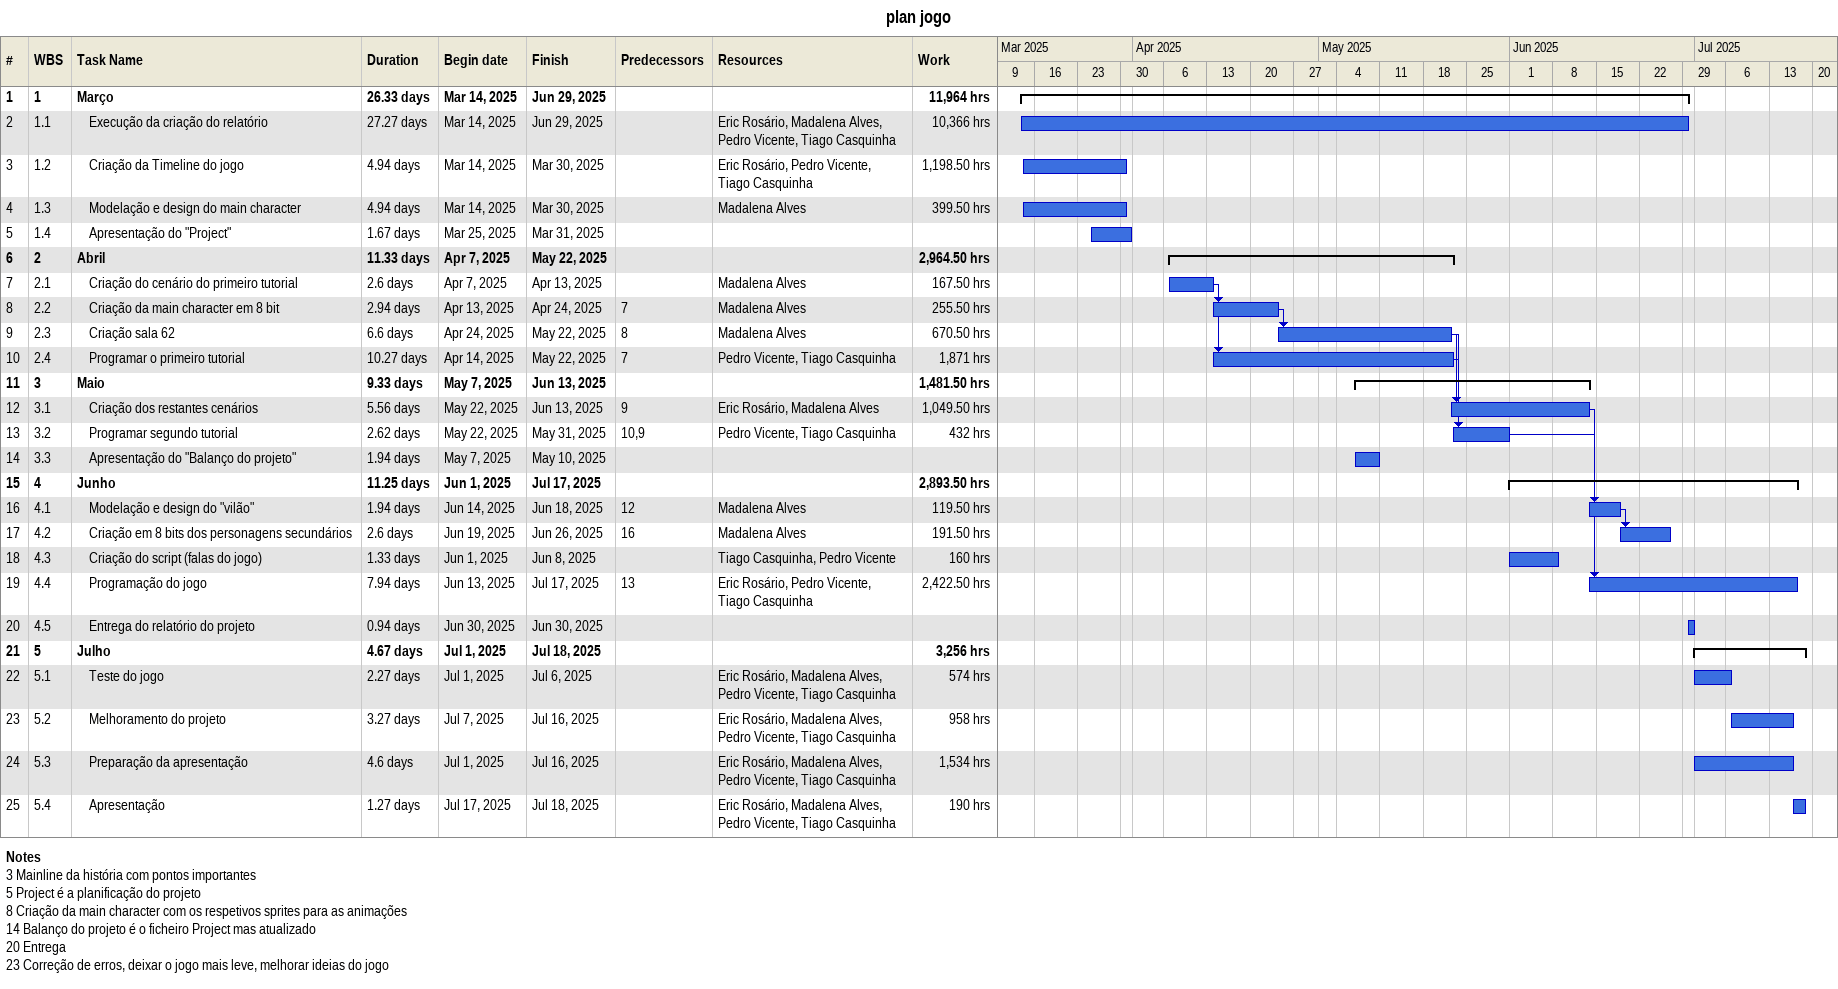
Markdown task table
plan jogo

| ID | WBS | Task | Duration | Start | Finish | Predecessors | Resources | Work (h) |
|---|---|---|---|---|---|---|---|---|
| 1 | 1 | **Março** | 26.33d | 2025-03-14 | 2025-06-29 |  |  | 11964 |
| 2 | 1.1 | Execução da criação do relatório | 27.27d | 2025-03-14 | 2025-06-29 |  | Eric Rosário, Madalena Alves, Pedro Vicente, Tiago Casquinha | 10366 |
| 3 | 1.2 | Criação da Timeline do jogo | 4.94d | 2025-03-14 | 2025-03-30 |  | Eric Rosário, Pedro Vicente, Tiago Casquinha | 1198.50 |
| 4 | 1.3 | Modelação e design do main character | 4.94d | 2025-03-14 | 2025-03-30 |  | Madalena Alves | 399.50 |
| 5 | 1.4 | Apresentação do "Project" | 1.67d | 2025-03-25 | 2025-03-31 |  |  |  |
| 6 | 2 | **Abril** | 11.33d | 2025-04-07 | 2025-05-22 |  |  | 2964.50 |
| 7 | 2.1 | Criação do cenário do primeiro tutorial | 2.6d | 2025-04-07 | 2025-04-13 |  | Madalena Alves | 167.50 |
| 8 | 2.2 | Criação da main character em 8 bit | 2.94d | 2025-04-13 | 2025-04-24 | 7 | Madalena Alves | 255.50 |
| 9 | 2.3 | Criação sala 62 | 6.6d | 2025-04-24 | 2025-05-22 | 8 | Madalena Alves | 670.50 |
| 10 | 2.4 | Programar o primeiro tutorial | 10.27d | 2025-04-14 | 2025-05-22 | 7 | Pedro Vicente, Tiago Casquinha | 1871 |
| 11 | 3 | **Maio** | 9.33d | 2025-05-07 | 2025-06-13 |  |  | 1481.50 |
| 12 | 3.1 | Criação dos restantes cenários | 5.56d | 2025-05-22 | 2025-06-13 | 9 | Eric Rosário, Madalena Alves | 1049.50 |
| 13 | 3.2 | Programar segundo tutorial | 2.62d | 2025-05-22 | 2025-05-31 | 10, 9 | Pedro Vicente, Tiago Casquinha | 432 |
| 14 | 3.3 | Apresentação do "Balanço do projeto" | 1.94d | 2025-05-07 | 2025-05-10 |  |  |  |
| 15 | 4 | **Junho** | 11.25d | 2025-06-01 | 2025-07-17 |  |  | 2893.50 |
| 16 | 4.1 | Modelação e design do "vilão" | 1.94d | 2025-06-14 | 2025-06-18 | 12 | Madalena Alves | 119.50 |
| 17 | 4.2 | Criação em 8 bits dos personagens secundários | 2.6d | 2025-06-19 | 2025-06-26 | 16 | Madalena Alves | 191.50 |
| 18 | 4.3 | Criação do script (falas do jogo) | 1.33d | 2025-06-01 | 2025-06-08 |  | Tiago Casquinha, Pedro Vicente | 160 |
| 19 | 4.4 | Programação do jogo | 7.94d | 2025-06-13 | 2025-07-17 | 13 | Eric Rosário, Pedro Vicente, Tiago Casquinha | 2422.50 |
| 20 | 4.5 | Entrega do relatório do projeto | 0.94d | 2025-06-30 | 2025-06-30 |  |  |  |
| 21 | 5 | **Julho** | 4.67d | 2025-07-01 | 2025-07-18 |  |  | 3256 |
| 22 | 5.1 | Teste do jogo | 2.27d | 2025-07-01 | 2025-07-06 |  | Eric Rosário, Madalena Alves, Pedro Vicente, Tiago Casquinha | 574 |
| 23 | 5.2 | Melhoramento do projeto | 3.27d | 2025-07-07 | 2025-07-16 |  | Eric Rosário, Madalena Alves, Pedro Vicente, Tiago Casquinha | 958 |
| 24 | 5.3 | Preparação da apresentação | 4.6d | 2025-07-01 | 2025-07-16 |  | Eric Rosário, Madalena Alves, Pedro Vicente, Tiago Casquinha | 1534 |
| 25 | 5.4 | Apresentação | 1.27d | 2025-07-17 | 2025-07-18 |  | Eric Rosário, Madalena Alves, Pedro Vicente, Tiago Casquinha | 190 |

Notes
- 3: Mainline da história com pontos importantes
- 5: Project é a planificação do projeto
- 8: Criação da main character com os respetivos sprites para as animações
- 14: Balanço do projeto é o ficheiro Project mas atualizado
- 20: Entrega
- 23: Correção de erros, deixar o jogo mais leve, melhorar ideias do jogo
